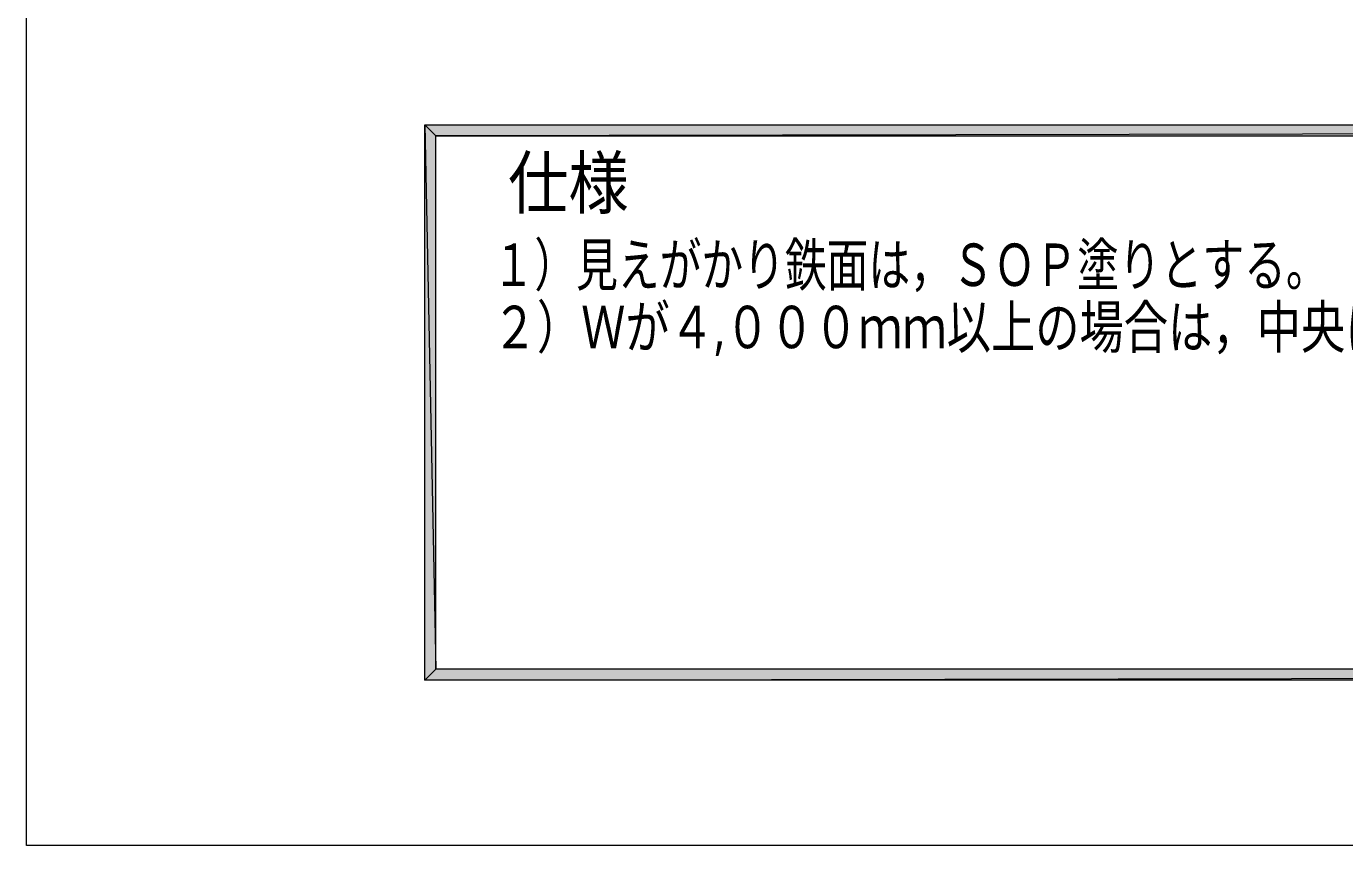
# Model space of a CAD drawing. Header units: millimetres. Extents: x 0 to 420, y 0 to 297.
# Drawn here: x 0.2 to 85, y 0 to 52.7 of the extents above; entities that cross this region are included whole.
import ezdxf
from ezdxf.enums import TextEntityAlignment as Align

# ---------------------------------------------------------------- set-up
doc = ezdxf.new("R2010")
doc.units = ezdxf.units.MM
doc.styles.add('kst32b', font='NotoSansJP-Variable.ttf')

msp = doc.modelspace()

# ---------------------------------------------------------------- hatches: boundary and pattern name
h = msp.add_hatch(color=7)
h.paths.add_polyline_path([(393.827, 11.345), (394.525, 10.647), (393.827, 45.635), (393.827, 11.345)])
h.paths.add_polyline_path([(394.525, 10.647), (393.827, 45.635), (394.525, 46.334), (394.525, 10.647)])
h.paths.add_polyline_path([(393.827, 45.635), (394.525, 46.334), (26.522, 45.635), (393.827, 45.635)])
h.paths.add_polyline_path([(394.525, 46.334), (26.522, 45.635), (25.823, 46.334), (394.525, 46.334)])
h.paths.add_polyline_path([(26.522, 45.635), (25.823, 46.334), (26.522, 11.345), (26.522, 45.635)])
h.paths.add_polyline_path([(25.823, 46.334), (26.522, 11.345), (25.823, 10.647), (25.823, 46.334)])
h.paths.add_polyline_path([(26.522, 11.345), (25.823, 10.647), (393.827, 11.345), (26.522, 11.345)])
h.paths.add_polyline_path([(25.823, 10.647), (393.827, 11.345), (394.525, 10.647), (25.823, 10.647)])

# ---------------------------------------------------------------- linework, layer by layer
at = {"lineweight": 13}
msp.add_lwpolyline([(0.191, 0), (0.191, 296.968), (420.158, 296.968), (420.158, 0)], close=True, dxfattribs=at)
at = {"lineweight": 0}
for points in [[(394.525, 46.334), (26.522, 45.635), (25.823, 46.334)], [(26.522, 45.635), (25.823, 46.334), (26.522, 11.345)], [(25.823, 46.334), (26.522, 11.345), (25.823, 10.647)], [(393.827, 45.635), (394.525, 46.334), (26.522, 45.635)], [(26.522, 11.345), (25.823, 10.647), (393.827, 11.345)], [(25.823, 10.647), (393.827, 11.345), (394.525, 10.647)]]:
    msp.add_lwpolyline(points, close=True, dxfattribs=at)

# ---------------------------------------------------------------- texts
at = {"style": 'kst32b'}
for s, height, p, p2 in [('仕様', 3.2734, (31.179, 40.979), (38.94, 40.979)), ('１）見えがかり鉄面は，ＳＯＰ塗りとする。', 2.72782, (30.184, 35.983), (83.902, 35.983)), ('２）Ｗが４,０００ｍｍ以上の場合は，中央に戸車を増付けする。', 2.72782, (30.184, 31.983), (113.507, 31.983))]:
    msp.add_text(s, height=height, dxfattribs=at).set_placement(p, p2, align=Align.FIT)

doc.saveas('drawing.dxf')
